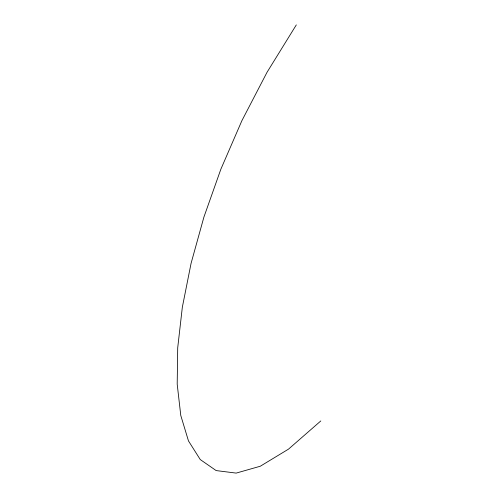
<?xml version="1.0" encoding="UTF-8"?>
<svg xmlns="http://www.w3.org/2000/svg" width="498" height="498" viewBox="0 0 498 498"><rect width="100%" height="100%" fill="white"/><g stroke="black" fill="none" stroke-linecap="round" stroke-linejoin="round"><path stroke-width="0.75" d="M296.31 24.9L267.046 72.272L241.897 120.665L220.851 169.233L203.906 217.091L191.07 263.374L182.336 307.222L177.711 347.772L177.195 384.145L180.78 415.475L188.468 440.911L200.264 459.567L216.163 470.585L236.17 473.1L260.273 466.24L288.491 449.146L320.805 420.941"/></g></svg>
